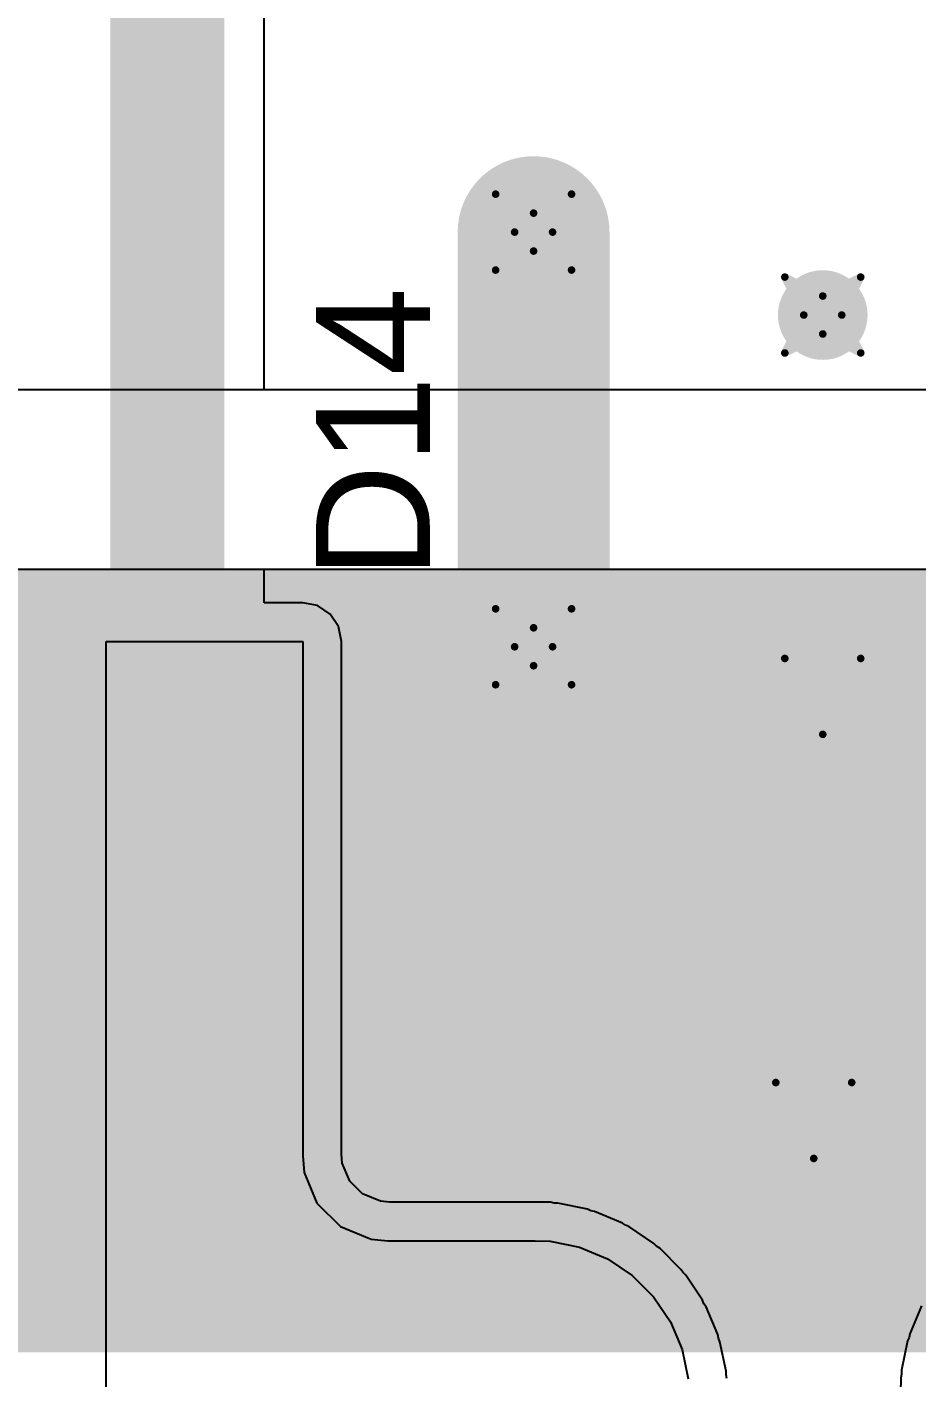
# Model space of a CAD drawing. Header units: inches. Extents: x -0.03 to 9.71, y 0.01 to 4.44.
# Drawn here: x 2.5581 to 2.7925, y 0.7633 to 1.1192 of the extents above; entities that cross this region are included whole.
import ezdxf

# ---------------------------------------------------------------- set-up
doc = ezdxf.new("R2010")
doc.units = ezdxf.units.IN
doc.header["$MEASUREMENT"] = 0
for name, color, linetype in [('Bottom Layer', 5, 'Continuous'), ('Bottom Solder', 6, 'Continuous'), ('Drill Drawing', 1, 'Continuous'), ('Layer 1', 16, 'Continuous'), ('Layer 2', 76, 'Continuous'), ('Top Layer', 1, 'Continuous'), ('Top Overlay', 2, 'Continuous'), ('Top Paste', 8, 'Continuous'), ('Top Solder', 216, 'Continuous'), ('Via Holes', 16, 'Continuous')]:
    doc.layers.add(name, color=color, linetype=linetype)
doc.styles.add('Arial', font='', dxfattribs={"height": 0.2})
doc.styles.get('Arial').set_extended_font_data('Arial')

# ---------------------------------------------------------------- blocks, each defined once
blk = doc.blocks.new('SOT_23_111')
at = {"layer": 'Top Layer'}
for points in [[(-0.01614, 0.05748), (0.01614, 0.05748), (0.01614, 0.02126), (-0.01614, 0.02126)], [(-0.05354, -0.02126), (-0.02126, -0.02126), (-0.02126, -0.05748), (-0.05354, -0.05748)], [(0.02126, -0.02126), (0.05354, -0.02126), (0.05354, -0.05748), (0.02126, -0.05748)]]:
    blk.add_hatch(color=1, dxfattribs=at).paths.add_polyline_path(points)
at = {"layer": 'Top Paste'}
for points in [[(-0.01614, 0.05748), (0.01614, 0.05748), (0.01614, 0.02126), (-0.01614, 0.02126)], [(-0.05354, -0.02126), (-0.02126, -0.02126), (-0.02126, -0.05748), (-0.05354, -0.05748)], [(0.02126, -0.02126), (0.05354, -0.02126), (0.05354, -0.05748), (0.02126, -0.05748)]]:
    blk.add_hatch(color=8, dxfattribs=at).paths.add_polyline_path(points)
at = {"layer": 'Top Solder'}
for points in [[(-0.02014, 0.06148), (0.02014, 0.06148), (0.02014, 0.01726), (-0.02014, 0.01726)], [(-0.05754, -0.01726), (-0.01726, -0.01726), (-0.01726, -0.06148), (-0.05754, -0.06148)], [(0.01726, -0.01726), (0.05754, -0.01726), (0.05754, -0.06148), (0.01726, -0.06148)]]:
    blk.add_hatch(color=216, dxfattribs=at).paths.add_polyline_path(points)
at = {"layer": 'Top Overlay'}
for points in [[(-0.061, -0.023, 0.005, 0.005, 0), (-0.061, 0.032, 0.005, 0.005, 0)], [(-0.022, 0.032, 0.005, 0.005, 0), (-0.061, 0.032, 0.005, 0.005, 0)], [(0.061, 0.032, 0.005, 0.005, 0), (0.022, 0.032, 0.005, 0.005, 0)], [(0.061, -0.023, 0.005, 0.005, 0), (0.061, 0.032, 0.005, 0.005, 0)], [(0.013, -0.031, 0.005, 0.005, 0), (-0.013, -0.031, 0.005, 0.005, 0)], [(-0.061, -0.046, 0.005, 0.005, 0), (-0.066, -0.041, 0.005, 0.005, 0)], [(-0.066, -0.051, 0.005, 0.005, 0), (-0.066, -0.041, 0.005, 0.005, 0)], [(-0.066, -0.051, 0.005, 0.005, 0), (-0.061, -0.046, 0.005, 0.005, 0)]]:
    blk.add_lwpolyline(points, format="xyseb", dxfattribs=at)
for points in [[(-0.06225, 0.032, 0.0025, 0.0025, 1), (-0.05975, 0.032, 0.0025, 0.0025, 1)], [(-0.06225, 0.032, 0.0025, 0.0025, 1), (-0.05975, 0.032, 0.0025, 0.0025, 1)], [(-0.02325, 0.032, 0.0025, 0.0025, 1), (-0.02075, 0.032, 0.0025, 0.0025, 1)], [(0.02075, 0.032, 0.0025, 0.0025, 1), (0.02325, 0.032, 0.0025, 0.0025, 1)], [(0.05975, 0.032, 0.0025, 0.0025, 1), (0.06225, 0.032, 0.0025, 0.0025, 1)], [(0.05975, 0.032, 0.0025, 0.0025, 1), (0.06225, 0.032, 0.0025, 0.0025, 1)], [(-0.06225, -0.023, 0.0025, 0.0025, 1), (-0.05975, -0.023, 0.0025, 0.0025, 1)], [(0.05975, -0.023, 0.0025, 0.0025, 1), (0.06225, -0.023, 0.0025, 0.0025, 1)], [(-0.01425, -0.031, 0.0025, 0.0025, 1), (-0.01175, -0.031, 0.0025, 0.0025, 1)], [(0.01175, -0.031, 0.0025, 0.0025, 1), (0.01425, -0.031, 0.0025, 0.0025, 1)], [(-0.06725, -0.041, 0.0025, 0.0025, 1), (-0.06475, -0.041, 0.0025, 0.0025, 1)], [(-0.06725, -0.041, 0.0025, 0.0025, 1), (-0.06475, -0.041, 0.0025, 0.0025, 1)], [(-0.06225, -0.046, 0.0025, 0.0025, 1), (-0.05975, -0.046, 0.0025, 0.0025, 1)], [(-0.06225, -0.046, 0.0025, 0.0025, 1), (-0.05975, -0.046, 0.0025, 0.0025, 1)], [(-0.06725, -0.051, 0.0025, 0.0025, 1), (-0.06475, -0.051, 0.0025, 0.0025, 1)], [(-0.06725, -0.051, 0.0025, 0.0025, 1), (-0.06475, -0.051, 0.0025, 0.0025, 1)]]:
    blk.add_lwpolyline(points, format="xyseb", close=True, dxfattribs=at)

msp = doc.modelspace()

# ---------------------------------------------------------------- hatches: boundary and pattern name
at = {"layer": 'Bottom Layer'}
h = msp.add_hatch(color=5, dxfattribs=at)
edge = h.paths.add_edge_path()
edge.add_arc((2.69154, 1.06516), 0.01181, 0, 360)
h = msp.add_hatch(color=5, dxfattribs=at)
edge = h.paths.add_edge_path()
edge.add_arc((2.76772, 1.04331), 0.01181, 0, 360)
h = msp.add_hatch(color=5, dxfattribs=at)
edge = h.paths.add_edge_path()
edge.add_arc((2.69154, 0.95591), 0.01181, 0, 360)
h = msp.add_hatch(color=5, dxfattribs=at)
edge = h.paths.add_edge_path()
edge.add_arc((2.76772, 0.94283), 0.02362, 0, 360)
h = msp.add_hatch(color=5, dxfattribs=at)
edge = h.paths.add_edge_path()
edge.add_arc((2.76535, 0.8311), 0.02362, 0, 360)
at = {"layer": 'Bottom Solder'}
msp.add_hatch(color=6, dxfattribs=at).paths.add_polyline_path([(0.02514, 0.77), (4.30557, 0.77), (4.30557, 0.97638), (0.02514, 0.97638)])
at = {"layer": 'Layer 1'}
h = msp.add_hatch(color=16, dxfattribs=at)
edge = h.paths.add_edge_path()
edge.add_arc((2.69154, 1.06516), 0.01181, 0, 360)
h = msp.add_hatch(color=16, dxfattribs=at)
edge = h.paths.add_edge_path()
edge.add_arc((2.76772, 1.04331), 0.01181, 0, 360)
h = msp.add_hatch(color=16, dxfattribs=at)
edge = h.paths.add_edge_path()
edge.add_arc((2.69154, 0.95591), 0.01181, 0, 360)
h = msp.add_hatch(color=16, dxfattribs=at)
edge = h.paths.add_edge_path()
edge.add_arc((2.76772, 0.94283), 0.02362, 0, 360)
h = msp.add_hatch(color=16, dxfattribs=at)
edge = h.paths.add_edge_path()
edge.add_arc((2.76535, 0.8311), 0.02362, 0, 360)
at = {"layer": 'Layer 2'}
h = msp.add_hatch(color=76, dxfattribs=at)
edge = h.paths.add_edge_path()
edge.add_arc((2.69154, 1.06516), 0.01181, 0, 360)
h = msp.add_hatch(color=76, dxfattribs=at)
edge = h.paths.add_edge_path()
edge.add_arc((2.76772, 1.04331), 0.01181, 0, 360)
h = msp.add_hatch(color=76, dxfattribs=at)
edge = h.paths.add_edge_path()
edge.add_arc((2.69154, 0.95591), 0.01181, 0, 360)
h = msp.add_hatch(color=76, dxfattribs=at)
edge = h.paths.add_edge_path()
edge.add_arc((2.76772, 0.94283), 0.02362, 0, 360)
h = msp.add_hatch(color=76, dxfattribs=at)
edge = h.paths.add_edge_path()
edge.add_arc((2.76535, 0.8311), 0.02362, 0, 360)
at = {"layer": 'Top Layer'}
h = msp.add_hatch(color=1, dxfattribs=at)
edge = h.paths.add_edge_path()
edge.add_arc((2.69154, 1.06516), 0.01181, 0, 360)
h = msp.add_hatch(color=1, dxfattribs=at)
edge = h.paths.add_edge_path()
edge.add_arc((2.76772, 1.04331), 0.01181, 0, 360)
h = msp.add_hatch(color=1, dxfattribs=at)
edge = h.paths.add_edge_path()
edge.add_arc((2.69154, 0.95591), 0.01181, 0, 360)
h = msp.add_hatch(color=1, dxfattribs=at)
edge = h.paths.add_edge_path()
edge.add_arc((2.76772, 0.94283), 0.02362, 0, 360)
h = msp.add_hatch(color=1, dxfattribs=at)
edge = h.paths.add_edge_path()
edge.add_arc((2.76535, 0.8311), 0.02362, 0, 360)
at = {"layer": 'Via Holes'}
h = msp.add_hatch(color=7, dxfattribs=at)
edge = h.paths.add_edge_path()
edge.add_arc((2.69154, 1.06516), 0.00591, 0, 360)
h = msp.add_hatch(color=7, dxfattribs=at)
edge = h.paths.add_edge_path()
edge.add_arc((2.76772, 1.04331), 0.00591, 0, 360)
h = msp.add_hatch(color=7, dxfattribs=at)
edge = h.paths.add_edge_path()
edge.add_arc((2.69154, 0.95591), 0.00591, 0, 360)
h = msp.add_hatch(color=7, dxfattribs=at)
edge = h.paths.add_edge_path()
edge.add_arc((2.76772, 0.94283), 0.01378, 0, 360)
h = msp.add_hatch(color=7, dxfattribs=at)
edge = h.paths.add_edge_path()
edge.add_arc((2.76535, 0.8311), 0.01378, 0, 360)

# ---------------------------------------------------------------- linework, layer by layer
at = {"layer": 'Bottom Layer'}
for p, q in [((4.30557, 1.02362), (0.02514, 1.02362)), ((0.02514, 0.97638), (4.30557, 0.97638))]:
    msp.add_line(p, q, dxfattribs=at)
msp.add_lwpolyline([(2.69154, 0.95591, 0.04, 0.04, 0), (2.69154, 1.06516, 0.04, 0.04, 0)], format="xyseb", dxfattribs=at)
for points in [[(2.68154, 1.06516, 0.02, 0.02, 1), (2.70154, 1.06516, 0.02, 0.02, 1)], [(2.68154, 0.95591, 0.02, 0.02, 1), (2.70154, 0.95591, 0.02, 0.02, 1)]]:
    msp.add_lwpolyline(points, format="xyseb", close=True, dxfattribs=at)
at = {"layer": 'Drill Drawing'}
for points in [[(2.68154, 1.07516, 0.002, 0.002, 0), (2.69154, 1.07016, 0.002, 0.002, 0)], [(2.68154, 1.07516, 0.002, 0.002, 0), (2.68654, 1.06516, 0.002, 0.002, 0)], [(2.69154, 1.07016, 0.002, 0.002, 0), (2.70154, 1.07516, 0.002, 0.002, 0)], [(2.69654, 1.06516, 0.002, 0.002, 0), (2.70154, 1.07516, 0.002, 0.002, 0)], [(2.68154, 1.05516, 0.002, 0.002, 0), (2.68654, 1.06516, 0.002, 0.002, 0)], [(2.69654, 1.06516, 0.002, 0.002, 0), (2.70154, 1.05516, 0.002, 0.002, 0)], [(2.68154, 1.05516, 0.002, 0.002, 0), (2.69154, 1.06016, 0.002, 0.002, 0)], [(2.69154, 1.06016, 0.002, 0.002, 0), (2.70154, 1.05516, 0.002, 0.002, 0)], [(2.75772, 1.05331, 0.002, 0.002, 0), (2.76772, 1.04831, 0.002, 0.002, 0)], [(2.75772, 1.05331, 0.002, 0.002, 0), (2.76272, 1.04331, 0.002, 0.002, 0)], [(2.76772, 1.04831, 0.002, 0.002, 0), (2.77772, 1.05331, 0.002, 0.002, 0)], [(2.77272, 1.04331, 0.002, 0.002, 0), (2.77772, 1.05331, 0.002, 0.002, 0)], [(2.75772, 1.03331, 0.002, 0.002, 0), (2.76272, 1.04331, 0.002, 0.002, 0)], [(2.77272, 1.04331, 0.002, 0.002, 0), (2.77772, 1.03331, 0.002, 0.002, 0)], [(2.75772, 1.03331, 0.002, 0.002, 0), (2.76772, 1.03831, 0.002, 0.002, 0)], [(2.76772, 1.03831, 0.002, 0.002, 0), (2.77772, 1.03331, 0.002, 0.002, 0)], [(2.68154, 0.96591, 0.002, 0.002, 0), (2.69154, 0.96091, 0.002, 0.002, 0)], [(2.68154, 0.96591, 0.002, 0.002, 0), (2.68654, 0.95591, 0.002, 0.002, 0)], [(2.69154, 0.96091, 0.002, 0.002, 0), (2.70154, 0.96591, 0.002, 0.002, 0)], [(2.69654, 0.95591, 0.002, 0.002, 0), (2.70154, 0.96591, 0.002, 0.002, 0)], [(2.68154, 0.94591, 0.002, 0.002, 0), (2.68654, 0.95591, 0.002, 0.002, 0)], [(2.69654, 0.95591, 0.002, 0.002, 0), (2.70154, 0.94591, 0.002, 0.002, 0)], [(2.68154, 0.94591, 0.002, 0.002, 0), (2.69154, 0.95091, 0.002, 0.002, 0)], [(2.69154, 0.95091, 0.002, 0.002, 0), (2.70154, 0.94591, 0.002, 0.002, 0)], [(2.75772, 0.95283, 0.002, 0.002, 0), (2.77772, 0.95283, 0.002, 0.002, 0)], [(2.75772, 0.95283, 0.002, 0.002, 0), (2.76772, 0.93283, 0.002, 0.002, 0)], [(2.76772, 0.93283, 0.002, 0.002, 0), (2.77772, 0.95283, 0.002, 0.002, 0)], [(2.75535, 0.8411, 0.002, 0.002, 0), (2.77535, 0.8411, 0.002, 0.002, 0)], [(2.75535, 0.8411, 0.002, 0.002, 0), (2.76535, 0.8211, 0.002, 0.002, 0)], [(2.76535, 0.8211, 0.002, 0.002, 0), (2.77535, 0.8411, 0.002, 0.002, 0)]]:
    msp.add_lwpolyline(points, format="xyseb", dxfattribs=at)
for points in [[(2.68104, 1.07516, 0.001, 0.001, 1), (2.68204, 1.07516, 0.001, 0.001, 1)], [(2.68104, 1.07516, 0.001, 0.001, 1), (2.68204, 1.07516, 0.001, 0.001, 1)], [(2.70104, 1.07516, 0.001, 0.001, 1), (2.70204, 1.07516, 0.001, 0.001, 1)], [(2.70104, 1.07516, 0.001, 0.001, 1), (2.70204, 1.07516, 0.001, 0.001, 1)], [(2.69104, 1.07016, 0.001, 0.001, 1), (2.69204, 1.07016, 0.001, 0.001, 1)], [(2.69104, 1.07016, 0.001, 0.001, 1), (2.69204, 1.07016, 0.001, 0.001, 1)], [(2.68604, 1.06516, 0.001, 0.001, 1), (2.68704, 1.06516, 0.001, 0.001, 1)], [(2.68604, 1.06516, 0.001, 0.001, 1), (2.68704, 1.06516, 0.001, 0.001, 1)], [(2.69604, 1.06516, 0.001, 0.001, 1), (2.69704, 1.06516, 0.001, 0.001, 1)], [(2.69604, 1.06516, 0.001, 0.001, 1), (2.69704, 1.06516, 0.001, 0.001, 1)], [(2.69104, 1.06016, 0.001, 0.001, 1), (2.69204, 1.06016, 0.001, 0.001, 1)], [(2.69104, 1.06016, 0.001, 0.001, 1), (2.69204, 1.06016, 0.001, 0.001, 1)], [(2.68104, 1.05516, 0.001, 0.001, 1), (2.68204, 1.05516, 0.001, 0.001, 1)], [(2.68104, 1.05516, 0.001, 0.001, 1), (2.68204, 1.05516, 0.001, 0.001, 1)], [(2.70104, 1.05516, 0.001, 0.001, 1), (2.70204, 1.05516, 0.001, 0.001, 1)], [(2.70104, 1.05516, 0.001, 0.001, 1), (2.70204, 1.05516, 0.001, 0.001, 1)], [(2.75722, 1.05331, 0.001, 0.001, 1), (2.75822, 1.05331, 0.001, 0.001, 1)], [(2.75722, 1.05331, 0.001, 0.001, 1), (2.75822, 1.05331, 0.001, 0.001, 1)], [(2.77722, 1.05331, 0.001, 0.001, 1), (2.77822, 1.05331, 0.001, 0.001, 1)], [(2.77722, 1.05331, 0.001, 0.001, 1), (2.77822, 1.05331, 0.001, 0.001, 1)], [(2.76722, 1.04831, 0.001, 0.001, 1), (2.76822, 1.04831, 0.001, 0.001, 1)], [(2.76722, 1.04831, 0.001, 0.001, 1), (2.76822, 1.04831, 0.001, 0.001, 1)], [(2.76222, 1.04331, 0.001, 0.001, 1), (2.76322, 1.04331, 0.001, 0.001, 1)], [(2.76222, 1.04331, 0.001, 0.001, 1), (2.76322, 1.04331, 0.001, 0.001, 1)], [(2.77222, 1.04331, 0.001, 0.001, 1), (2.77322, 1.04331, 0.001, 0.001, 1)], [(2.77222, 1.04331, 0.001, 0.001, 1), (2.77322, 1.04331, 0.001, 0.001, 1)], [(2.76722, 1.03831, 0.001, 0.001, 1), (2.76822, 1.03831, 0.001, 0.001, 1)], [(2.76722, 1.03831, 0.001, 0.001, 1), (2.76822, 1.03831, 0.001, 0.001, 1)], [(2.75722, 1.03331, 0.001, 0.001, 1), (2.75822, 1.03331, 0.001, 0.001, 1)], [(2.75722, 1.03331, 0.001, 0.001, 1), (2.75822, 1.03331, 0.001, 0.001, 1)], [(2.77722, 1.03331, 0.001, 0.001, 1), (2.77822, 1.03331, 0.001, 0.001, 1)], [(2.77722, 1.03331, 0.001, 0.001, 1), (2.77822, 1.03331, 0.001, 0.001, 1)], [(2.68104, 0.96591, 0.001, 0.001, 1), (2.68204, 0.96591, 0.001, 0.001, 1)], [(2.68104, 0.96591, 0.001, 0.001, 1), (2.68204, 0.96591, 0.001, 0.001, 1)], [(2.70104, 0.96591, 0.001, 0.001, 1), (2.70204, 0.96591, 0.001, 0.001, 1)], [(2.70104, 0.96591, 0.001, 0.001, 1), (2.70204, 0.96591, 0.001, 0.001, 1)], [(2.69104, 0.96091, 0.001, 0.001, 1), (2.69204, 0.96091, 0.001, 0.001, 1)], [(2.69104, 0.96091, 0.001, 0.001, 1), (2.69204, 0.96091, 0.001, 0.001, 1)], [(2.68604, 0.95591, 0.001, 0.001, 1), (2.68704, 0.95591, 0.001, 0.001, 1)], [(2.68604, 0.95591, 0.001, 0.001, 1), (2.68704, 0.95591, 0.001, 0.001, 1)], [(2.69604, 0.95591, 0.001, 0.001, 1), (2.69704, 0.95591, 0.001, 0.001, 1)], [(2.69604, 0.95591, 0.001, 0.001, 1), (2.69704, 0.95591, 0.001, 0.001, 1)], [(2.69104, 0.95091, 0.001, 0.001, 1), (2.69204, 0.95091, 0.001, 0.001, 1)], [(2.69104, 0.95091, 0.001, 0.001, 1), (2.69204, 0.95091, 0.001, 0.001, 1)], [(2.75722, 0.95283, 0.001, 0.001, 1), (2.75822, 0.95283, 0.001, 0.001, 1)], [(2.75722, 0.95283, 0.001, 0.001, 1), (2.75822, 0.95283, 0.001, 0.001, 1)], [(2.77722, 0.95283, 0.001, 0.001, 1), (2.77822, 0.95283, 0.001, 0.001, 1)], [(2.77722, 0.95283, 0.001, 0.001, 1), (2.77822, 0.95283, 0.001, 0.001, 1)], [(2.68104, 0.94591, 0.001, 0.001, 1), (2.68204, 0.94591, 0.001, 0.001, 1)], [(2.68104, 0.94591, 0.001, 0.001, 1), (2.68204, 0.94591, 0.001, 0.001, 1)], [(2.70104, 0.94591, 0.001, 0.001, 1), (2.70204, 0.94591, 0.001, 0.001, 1)], [(2.70104, 0.94591, 0.001, 0.001, 1), (2.70204, 0.94591, 0.001, 0.001, 1)], [(2.76722, 0.93283, 0.001, 0.001, 1), (2.76822, 0.93283, 0.001, 0.001, 1)], [(2.76722, 0.93283, 0.001, 0.001, 1), (2.76822, 0.93283, 0.001, 0.001, 1)], [(2.75485, 0.8411, 0.001, 0.001, 1), (2.75585, 0.8411, 0.001, 0.001, 1)], [(2.75485, 0.8411, 0.001, 0.001, 1), (2.75585, 0.8411, 0.001, 0.001, 1)], [(2.77485, 0.8411, 0.001, 0.001, 1), (2.77585, 0.8411, 0.001, 0.001, 1)], [(2.77485, 0.8411, 0.001, 0.001, 1), (2.77585, 0.8411, 0.001, 0.001, 1)], [(2.76485, 0.8211, 0.001, 0.001, 1), (2.76585, 0.8211, 0.001, 0.001, 1)], [(2.76485, 0.8211, 0.001, 0.001, 1), (2.76585, 0.8211, 0.001, 0.001, 1)]]:
    msp.add_lwpolyline(points, format="xyseb", close=True, dxfattribs=at)
at = {"layer": 'Layer 1'}
for p, q in [((4.30557, 1.02362), (0.02514, 1.02362)), ((0.02514, 0.97638), (4.30557, 0.97638))]:
    msp.add_line(p, q, dxfattribs=at)
at = {"layer": 'Layer 2'}
for p, q in [((4.30557, 1.02362), (0.02514, 1.02362)), ((0.02514, 0.97638), (4.30557, 0.97638))]:
    msp.add_line(p, q, dxfattribs=at)
at = {"layer": 'Top Layer'}
for p, q in [((2.62057, 1.02362), (2.62057, 1.21084)), ((2.91014, 1.02362), (2.62057, 1.02362)), ((2.62057, 0.96752), (2.62057, 0.97638)), ((2.62057, 0.97638), (2.91014, 0.97638)), ((2.63071, 0.96752), (2.62057, 0.96752)), ((2.63461, 0.96674), (2.63071, 0.96752)), ((2.63792, 0.96453), (2.63461, 0.96674)), ((2.64013, 0.96123), (2.63792, 0.96453)), ((2.6409, 0.95732), (2.64013, 0.96123)), ((2.57895, 0.59167), (2.57895, 0.95732)), ((2.57895, 0.95732), (2.63071, 0.95732)), ((2.63071, 0.95732), (2.63071, 0.82177)), ((2.64091, 0.82227), (2.6409, 0.95732)), ((2.64114, 0.8199), (2.64091, 0.82227)), ((2.63071, 0.82177), (2.63071, 0.82177)), ((2.63071, 0.82177), (2.63114, 0.8174)), ((2.64312, 0.8151), (2.64114, 0.8199)), ((2.63114, 0.8174), (2.63448, 0.80933)), ((2.64643, 0.81179), (2.64312, 0.8151)), ((2.65123, 0.80981), (2.64643, 0.81179)), ((2.63448, 0.80933), (2.64066, 0.80315)), ((2.6536, 0.80958), (2.65123, 0.80981)), ((2.69195, 0.80958), (2.6536, 0.80958)), ((2.692, 0.80957), (2.69195, 0.80958)), ((2.69205, 0.80957), (2.692, 0.80957)), ((2.69601, 0.80954), (2.69205, 0.80957)), ((2.69698, 0.80933), (2.69601, 0.80954)), ((2.69797, 0.80932), (2.69698, 0.80933)), ((2.70573, 0.80772), (2.69797, 0.80932)), ((2.70665, 0.80733), (2.70573, 0.80772)), ((2.70762, 0.80714), (2.70665, 0.80733)), ((2.71492, 0.80407), (2.70762, 0.80714)), ((2.64066, 0.80315), (2.64873, 0.79981)), ((2.71575, 0.80351), (2.71492, 0.80407)), ((2.71666, 0.80313), (2.71575, 0.80351)), ((2.72324, 0.79871), (2.71666, 0.80313)), ((2.64873, 0.79981), (2.6531, 0.79938)), ((2.6531, 0.79938), (2.69195, 0.79938)), ((2.69195, 0.79938), (2.69195, 0.79938)), ((2.69195, 0.79938), (2.69591, 0.79934)), ((2.69591, 0.79934), (2.70367, 0.79774)), ((2.70367, 0.79774), (2.71097, 0.79467)), ((2.72394, 0.79801), (2.72324, 0.79871)), ((2.72476, 0.79746), (2.72394, 0.79801)), ((2.73036, 0.79186), (2.72476, 0.79746)), ((2.71097, 0.79467), (2.71755, 0.79025)), ((2.71755, 0.79025), (2.72315, 0.78465)), ((2.73091, 0.79103), (2.73036, 0.79186)), ((2.73162, 0.79033), (2.73091, 0.79103)), ((2.73604, 0.78376), (2.73162, 0.79033)), ((2.72315, 0.78465), (2.72757, 0.77807)), ((2.73642, 0.78284), (2.73604, 0.78376)), ((2.73697, 0.78202), (2.73642, 0.78284)), ((2.74004, 0.77471), (2.73697, 0.78202)), ((2.79374, 0.78223), (2.79067, 0.77492)), ((2.72757, 0.77807), (2.73064, 0.77077)), ((2.74024, 0.77374), (2.74004, 0.77471)), ((2.74063, 0.77283), (2.74024, 0.77374)), ((2.74223, 0.76507), (2.74063, 0.77283)), ((2.79008, 0.77304), (2.78848, 0.76528)), ((2.79047, 0.77395), (2.79008, 0.77304)), ((2.79067, 0.77492), (2.79047, 0.77395)), ((2.73064, 0.77077), (2.73224, 0.76301)), ((2.78848, 0.76528), (2.78847, 0.76428)), ((2.74224, 0.76408), (2.74223, 0.76507)), ((2.74244, 0.76311), (2.74224, 0.76408)), ((2.78827, 0.76331), (2.78823, 0.75935)), ((2.78847, 0.76428), (2.78827, 0.76331))]:
    msp.add_line(p, q, dxfattribs=at)
for points in [[(2.59508, 0.92815, 0.03, 0.03, 0), (2.59508, 1.23584, 0.03, 0.03, 0)], [(2.69154, 0.95591, 0.04, 0.04, 0), (2.69154, 1.06437, 0.04, 0.04, 0)], [(2.60689, 0.91634, 0.02, 0.02, -0.414219), (2.59508, 0.92815, 0.02, 0.02, 0)], [(2.60689, 0.83957, 0.04, 0.04, 0), (2.60689, 0.91555, 0.04, 0.04, 0)]]:
    msp.add_lwpolyline(points, format="xyseb", dxfattribs=at)
for points in [[(2.68154, 1.06437, 0.02, 0.02, 1), (2.70154, 1.06437, 0.02, 0.02, 1)], [(2.68154, 0.95591, 0.02, 0.02, 1), (2.70154, 0.95591, 0.02, 0.02, 1)], [(2.58758, 0.92815, 0.015, 0.015, 1), (2.60258, 0.92815, 0.015, 0.015, 1)], [(2.59008, 0.92815, 0.01, 0.01, 1), (2.60008, 0.92815, 0.01, 0.01, 1)], [(2.59689, 0.91555, 0.02, 0.02, 1), (2.61689, 0.91555, 0.02, 0.02, 1)], [(2.60189, 0.91634, 0.01, 0.01, 1), (2.61189, 0.91634, 0.01, 0.01, 1)], [(2.59689, 0.83957, 0.02, 0.02, 1), (2.61689, 0.83957, 0.02, 0.02, 1)]]:
    msp.add_lwpolyline(points, format="xyseb", close=True, dxfattribs=at)

# ---------------------------------------------------------------- block references
at = {"rotation": 270}
msp.add_blockref('SOT_23_111', (2.64921, 0.89756), dxfattribs=at)

# ---------------------------------------------------------------- texts
at = {"layer": 'Top Overlay', "style": 'Arial'}
msp.add_text('D14', height=0.03, rotation=90, dxfattribs=at).set_placement((2.66421, 0.97373))

doc.saveas('drawing.dxf')
